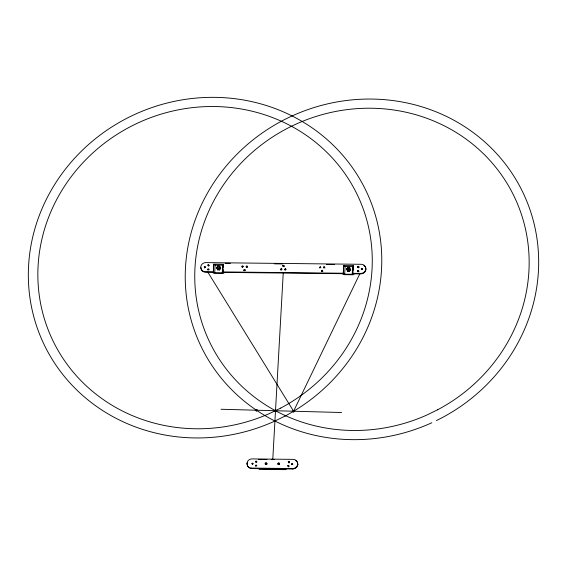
<?xml version="1.0" encoding="UTF-8"?>
<svg xmlns="http://www.w3.org/2000/svg" width="567" height="567" viewBox="0 0 567 567"><rect width="100%" height="100%" fill="white"/><g stroke="black" fill="none" stroke-linecap="round" stroke-linejoin="round"><path stroke-width="0.85" d="M223.107 269.736L222.966 272.288L222.257 272.862L214.709 272.784L213.291 271.82L213.724 264.172L223.228 264.272L223.249 267.185M213.461 272.181L213.724 264.172M214.709 272.784L215.134 265.136L213.887 264.534M222.257 272.862L222.682 265.214L223.391 264.64M222.966 272.288L223.228 264.272M272.762 459.66L283.259 272.734M353.191 265.689L352.929 273.698L352.22 274.279L344.672 274.194L343.255 273.23L343.687 265.583L353.191 265.689L353.121 270.303M343.418 273.592L343.687 265.583M344.672 274.194L345.097 266.547L343.85 265.951M352.22 274.279L352.646 266.632L353.354 266.058M209.322 265.703L208.458 265.2L208.401 266.192M243.732 269.885C246.333 268.234 243.845 271.558 243.966 270.289M285.166 270.161L285.095 269.261L286.073 269.523M320.709 267.284C318.044 268.843 320.667 265.746 320.497 266.83M320.901 267.907L320.362 267.177L319.753 267.893M322.765 271.366L322.226 270.643L321.617 271.359M325.011 267.95L324.48 267.22L323.863 267.936M358.62 270.976L358.238 270.275L357.486 270.672L357.727 271.317L358.62 270.976L358.805 271.522M360.024 273.344L293.593 411.224L207.841 272.16M362.448 269.644L361.98 268.779L361.42 269.637M216.544 267.681L217.714 266.093L219.684 266.207L220.712 268.397L219.542 269.991L217.572 269.871L216.544 267.681L216.764 268.163M217.572 269.871L217.352 269.396L219.323 269.509L220.492 267.922L220.712 268.397M346.508 269.077L347.67 267.482L349.648 267.596L350.668 269.786L349.506 271.38L347.536 271.26L346.508 269.077L346.728 269.552L347.89 267.957L347.67 267.482M347.536 271.26L347.316 270.785L349.286 270.906L350.456 269.311L350.668 269.786M246.177 266.065C246.354 269.516 247.992 264.073 246.461 266.497M247.191 267.362C248.133 266.185 245.539 266.136 246.354 267.355M244.944 270.778C245.88 269.608 243.293 269.552 244.101 270.771M358.868 271.31C358.259 269.509 356.87 272.507 358.67 271.713M256.731 462.403C257.68 461.233 255.086 461.169 255.894 462.396M271.224 459.539L274.336 459.575M273.882 468.874L270.707 468.711L292.891 469.015A4.805 4.543 -24.6 0 0 295.747 460.482M280.892 268.645C280.204 272.125 282.983 267.135 281.182 269.098M289.425 462.743C288.149 463.586 288.277 461.049 289.475 461.935M436.42 420.586L441.962 417.766A178.392 168.569 -24.6 0 0 461.822 124.853A178.392 168.569 -24.6 0 0 186.111 259.587A178.392 168.569 -24.6 0 0 430.778 423.23L431.827 422.741M361.604 268.319L361.2 269.155L362.001 269.375L362.256 268.595L361.604 268.319L361.902 268.786M288.837 466.797C287.065 467.201 288.731 464.607 289.163 466.308M283.748 266.759L282.82 265.795M358.613 267.886L357.791 267.192M225.113 263.308L230.4 263.364M274.492 263.846L282.43 263.931M326.521 264.413L334.459 264.498M215.134 265.136L222.682 265.214M345.097 266.547L352.646 266.632M213.291 271.82L205.226 271.728A4.777 4.515 -24.6 0 1 200.753 267.114A4.777 4.515 -24.6 0 1 205.736 262.606L361.342 264.3A4.777 4.515 -24.6 0 1 365.807 268.914A4.777 4.515 -24.6 0 1 360.825 273.422L352.759 273.337M222.796 271.919L343.255 273.23M258.261 459.461L266.986 459.553M246.985 463.452A4.805 4.543 -24.6 0 0 251.479 468.094L292.671 468.54A4.805 4.543 -24.6 0 0 297.682 464.004A4.805 4.543 -24.6 0 0 293.189 459.369L251.996 458.916A4.805 4.543 -24.6 0 0 246.985 463.452L247.205 463.926M247.432 462.743A4.805 4.543 -24.6 0 0 251.698 468.569L270.707 468.774M221.002 409.261L341.589 412.521M252.712 464.664L252.18 463.934L253.187 463.693M284.953 269.686C287.441 269.226 283.493 267.844 285.109 270.119M281.189 270.175C279.949 269.665 281.877 268.311 281.969 269.63M284.223 266.214L283.663 265.632L283.046 266.348M243.257 266.766L242.407 266.412L242.237 267.312M208.947 269.268L208.011 269.382L208.181 270.168M205.495 267.248L204.659 267.234L204.524 267.929M208.819 268.914C205.991 268.588 209.081 270.466 208.996 269.332M292.877 464.274L292.225 463.997L291.764 464.692M255.845 466.365L256.022 465.464L256.872 465.826M358.833 266.639L359.053 267.114M357.607 270.473L357.827 270.948M349.648 267.596L349.86 268.078M349.286 270.906L349.506 271.38M347.741 269.857L347.961 270.331M323.899 266.866L324.118 267.34M322.566 270.672L322.786 271.146M321.397 270.657L321.617 271.132M285.527 268.666L285.747 269.148M283.989 265.81L284.209 266.284M246.773 267.007L246.992 267.482M244.916 269.828L245.128 270.303M242.846 265.987L243.059 266.462M242.208 266.958L242.421 267.433M219.684 266.207L219.904 266.681M217.714 266.093L217.926 266.568M219.323 269.509L219.542 269.991M207.976 265.002L208.195 265.476M297.682 464.004L297.902 464.479M207.735 269.41L207.947 269.885M204.942 266.61L205.162 267.085M292.671 468.54L292.891 469.015M285.761 468.937L286.087 469.653L259.154 469.363L258.828 468.647M251.479 468.094L251.698 468.569M357.961 267.61L358.372 266.773L359.088 267.333M218.578 266.844A0.999 0.943 -24.6 0 1 219.429 268.141A0.999 0.943 -24.6 0 1 217.841 268.524A0.999 0.943 -24.6 0 1 218.075 266.965M219.727 268.29A0.999 0.943 -24.6 0 1 219.181 269.112M218.196 269.098A0.999 0.943 -24.6 0 1 217.997 268.942M348.535 268.234A0.999 0.943 -24.6 0 1 349.421 269.453A0.999 0.943 -24.6 0 1 347.932 270.012A0.999 0.943 -24.6 0 1 347.819 268.51M200.973 267.596A4.777 4.515 -24.6 0 0 205.445 272.21L211.923 272.28L213.95 273.244L223.455 273.351L224.603 272.415L341.887 273.684L343.907 274.662L353.411 274.768L354.559 273.826L361.044 273.896A4.777 4.515 -24.6 0 0 363.886 265.413M219.868 268.588A1.198 1.134 -24.6 0 1 219.535 269.098M218.089 269.261A1.198 1.134 -24.6 0 1 217.678 268.843M219.798 267.716A1.198 1.134 -24.6 0 1 219.904 267.993M349.697 270.275A1.198 1.134 -24.6 0 1 349.492 270.516M347.812 270.494A1.198 1.134 -24.6 0 1 347.635 270.253M349.584 268.893A1.198 1.134 -24.6 0 1 349.761 269.134M266.263 463.374A0.801 0.758 -24.6 0 1 267.007 464.153M204.269 267.014C204.9 269.219 206.097 265.476 204.269 267.014M207.947 265.065C208.578 267.27 209.769 263.527 207.947 265.065M241.896 266.277C242.527 268.482 243.718 264.739 241.896 266.277M282.841 265.576C283.479 267.78 284.669 264.038 282.841 265.576M321.411 270.587C322.049 272.784 323.24 269.041 321.411 270.587M323.665 267.163C324.296 269.368 325.493 265.625 323.665 267.163M357.713 266.696C358.344 268.9 359.535 265.158 357.713 266.696M251.961 463.459C252.584 465.663 253.789 461.921 251.961 463.459M255.554 461.361C256.178 463.565 257.383 459.83 255.554 461.361M255.511 465.33C256.135 467.534 257.34 463.799 255.511 465.33M288.249 461.701C288.872 463.905 290.077 460.17 288.249 461.701M287.788 465.663C288.412 467.874 289.617 464.132 287.788 465.663M291.566 463.919C292.189 466.124 293.394 462.388 291.566 463.919M280.757 408.063L270.175 413.23A168.775 159.483 -24.6 0 1 38.691 258.403A168.775 159.483 -24.6 0 1 299.546 130.927A168.775 159.483 -24.6 0 1 280.757 408.063M285.073 416.058L273.882 421.522A178.392 168.569 -24.6 0 1 29.215 257.879A178.392 168.569 -24.6 0 1 304.926 123.145A178.392 168.569 -24.6 0 1 285.073 416.058M437.653 409.764L427.071 414.938A168.775 159.483 -24.6 0 1 195.587 260.111A168.775 159.483 -24.6 0 1 456.442 132.635A168.775 159.483 -24.6 0 1 437.653 409.764M275.527 411.557A0.801 0.758 -24.6 0 0 276.37 410.48A0.801 0.758 -24.6 0 0 275.009 410.352A0.801 0.758 -24.6 0 0 275.527 411.557M293.486 411.982A0.801 0.758 -24.6 0 0 294.323 410.898A0.801 0.758 -24.6 0 0 292.962 410.784A0.801 0.758 -24.6 0 0 293.486 411.982M256.376 410.983A0.801 0.758 -24.6 0 0 257.212 409.891A0.801 0.758 -24.6 0 0 255.845 409.785A0.801 0.758 -24.6 0 0 256.376 410.983M347.954 269.637A0.999 0.943 -24.6 0 0 349.237 268.482A0.999 0.943 -24.6 0 0 347.599 268.028A0.999 0.943 -24.6 0 0 347.954 269.637M218.075 268.262A0.999 0.943 -24.6 0 0 219.252 267.007A0.999 0.943 -24.6 0 0 217.579 266.703A0.999 0.943 -24.6 0 0 218.075 268.262M265.753 464.373A0.773 0.73 -24.6 0 0 266.745 463.48A0.773 0.73 -24.6 0 0 265.484 463.133A0.773 0.73 -24.6 0 0 265.753 464.373A0.801 0.758 -24.6 0 0 266.773 463.48A0.801 0.758 -24.6 0 0 265.469 463.111A0.801 0.758 -24.6 0 0 265.746 464.401M278.432 464.508A0.773 0.73 -24.6 0 0 279.425 463.615A0.801 0.758 -24.6 0 0 278.142 463.246A0.801 0.758 -24.6 0 0 278.425 464.536A0.801 0.758 -24.6 0 0 279.446 463.615A0.773 0.73 -24.6 0 0 278.163 463.267A0.773 0.73 -24.6 0 0 278.432 464.508"/></g></svg>
